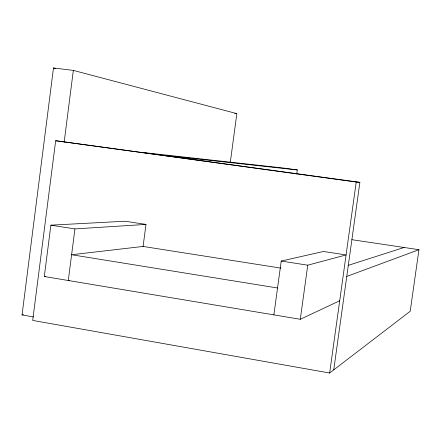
<?xml version="1.0" encoding="UTF-8"?>
<svg xmlns="http://www.w3.org/2000/svg" width="441" height="441" viewBox="0 0 441 441"><rect width="100%" height="100%" fill="white"/><g stroke="black" fill="none" stroke-linecap="round" stroke-linejoin="round"><path stroke-width="0.66" d="M33.505 316.93L22.05 314.913L53.488 67.986L73.344 70.4L236.845 113.618L230.246 162.757M333.749 369.872L359.878 182.331L55.66 140.734L32.706 320.425L329.648 373.014L410.213 311.263L418.95 249.694L351.863 239.684M339.702 300.768L300.293 319.295L44.304 276.501L50.875 225.164L125.139 221.233L145.988 224.414L143.049 246.767M64.16 142.123L73.344 70.4M145.988 224.414L74.937 228.912L68.283 280.509L69.645 280.283M273.867 314.874L281.226 261.055L323.435 251.48L346.086 254.931L307.752 265.184L281.226 261.055M296.754 174.019L297.311 169.945L283.337 168.032L141.589 152.343M300.293 319.295L307.752 265.184M329.648 373.014L356.229 182.039L359.878 182.331M346.769 276.435L418.95 249.694M348.021 265.432L404.099 247.478M22.05 314.913L23.395 314.62M44.304 276.501L45.66 276.298M162.2 155.177L297.311 169.945M234.799 113.359L236.167 113.535M55.66 140.734L356.229 182.039M50.875 225.164L74.937 228.912M280.9 268.117L143.088 246.442L71.607 254.738L277.543 287.99M53.488 67.986L55.483 68.498"/></g></svg>
